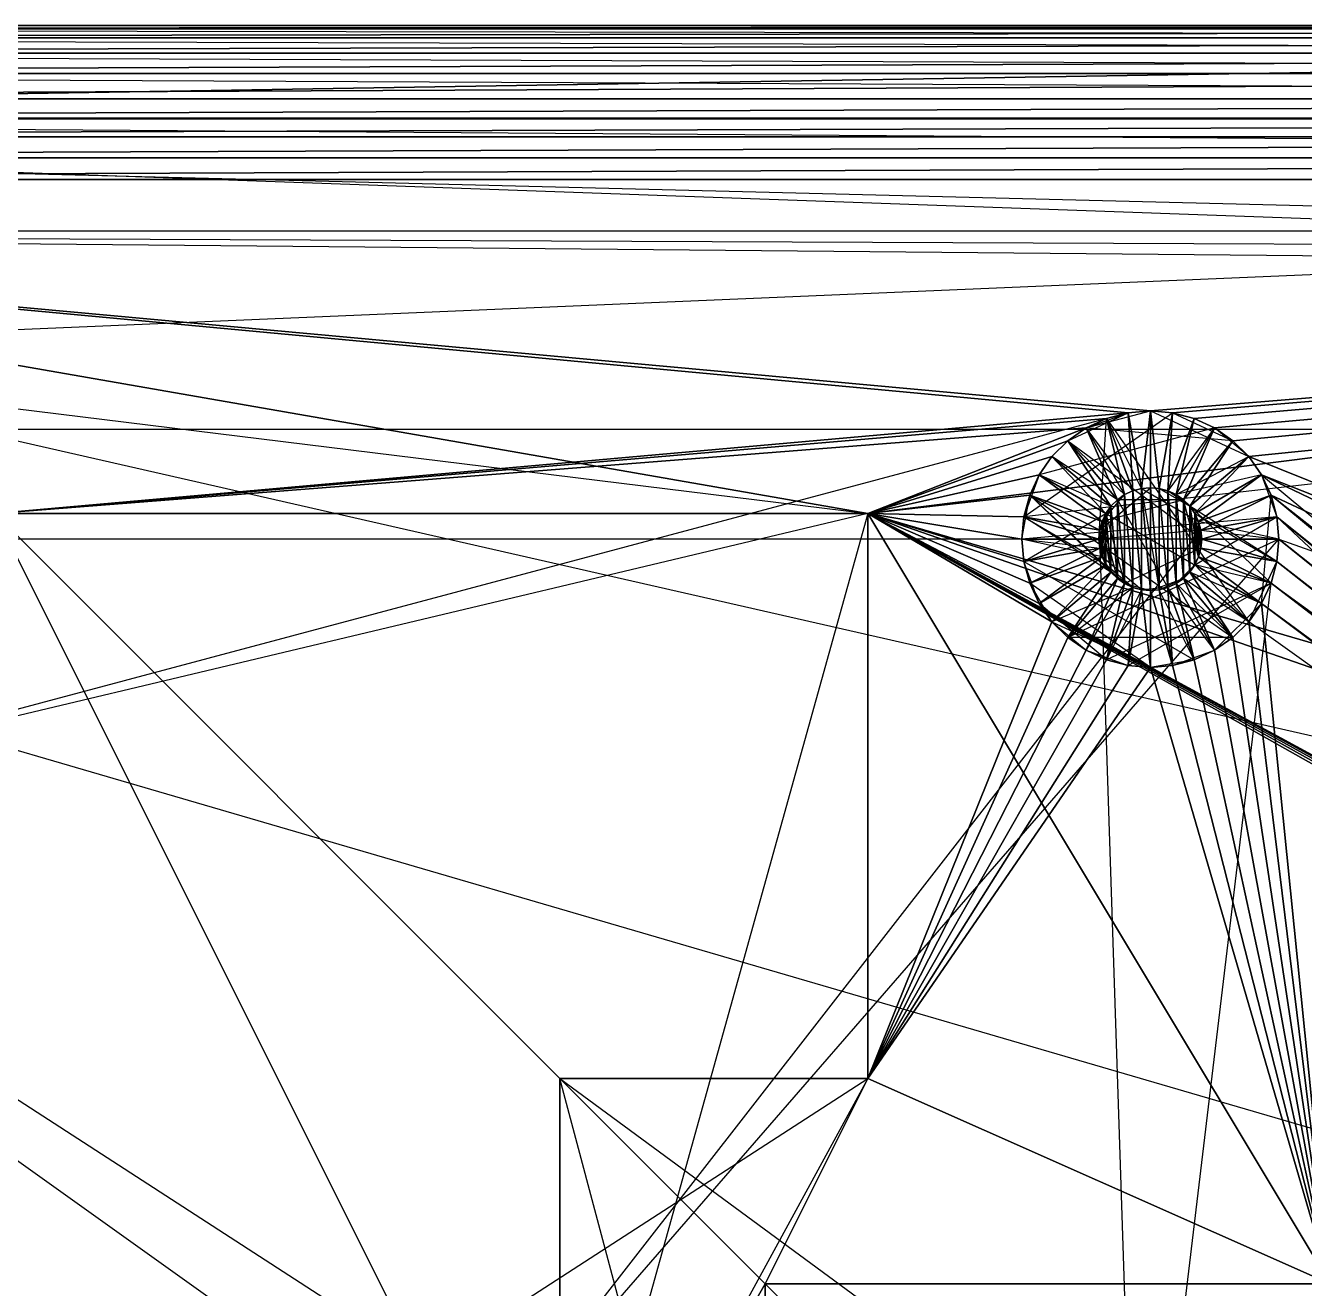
# Model space of a CAD drawing. Extents: x -139 to 143, y -92 to 96.
# Drawn here: x -56.2 to 2.4, y 37.8 to 95.6 of the extents above; entities that cross this region are included whole.
import ezdxf

# ---------------------------------------------------------------- set-up
doc = ezdxf.new("R2010")
doc.units = 0
doc.layers.get('0').update_dxf_attribs({"linetype": 'CONTINUOUS'})

msp = doc.modelspace()

# ---------------------------------------------------------------- linework, layer by layer
at = {"color": 7}
for points in [[(133.958, 95.572, -0.822), (-129.233, 95.572, -0.822), (-124.985, 91.342, -0.822), (133.958, 95.572, -0.822), (-129.233, 95.572, -0.822), (-124.985, 91.342, -0.822), (-129.233, 95.572, -0.822), (-125.885, 91.972, -0.822), (-124.985, 91.342, -0.822), (-125.885, 91.972, -0.822), (-129.233, 95.572, -0.822), (-126.943, 92.465, -0.822), (-125.885, 91.972, -0.822), (-126.943, 92.465, -0.822), (-129.233, 95.572, -0.822), (-128.07, 92.768, -0.822), (-126.943, 92.465, -0.822), (-128.07, 92.768, -0.822), (-129.233, 95.572, -0.822), (-129.233, 92.869, -0.822), (-128.07, 92.768, -0.822), (143.358, -83.022, -0.587)], [(133.958, 95.572, 5.052), (-127.601, 95.429, 5.052), (-129.233, 95.572, 5.052), (133.958, 95.572, 5.052)], [(-129.233, -89.72, -0.822), (-129.233, 92.869, -0.587), (-129.233, 95.572, -0.822), (-129.233, 95.572, -0.587), (-129.233, 92.869, -0.587), (-129.233, 95.572, -0.822), (-129.233, 92.869, -0.587), (-129.233, 92.869, -0.822), (-129.233, 95.572, -0.822), (133.958, -92.422, -0.822)], [(133.958, 95.572, -0.587), (-129.233, 95.572, -0.822), (133.958, 95.572, -0.822)], [(133.958, 95.572, -0.587), (-129.233, 95.572, -0.587), (-129.233, 95.572, -0.822), (133.958, 95.572, -0.587)], [(133.958, 95.572, 5.052), (-129.233, 95.572, -0.587), (133.958, 95.572, -0.587)], [(133.958, 95.572, 5.052), (-129.233, 95.572, -0.587), (133.958, 95.572, 5.052), (-129.233, 95.572, 5.052), (-129.233, 95.572, -0.587), (-129.233, -92.422, -0.587), (133.958, -92.422, -0.822), (-129.233, -92.422, -0.822), (-129.233, -92.422, -0.587), (-129.233, -92.422, -0.587), (133.958, -92.422, -0.587)], [(130.743, 95.005, 5.052), (-127.601, 95.429, 5.052), (132.326, 95.429, 5.052), (-126.019, 95.005, 5.052), (-127.601, 95.429, 5.052), (132.326, 95.429, 5.052), (-127.601, 95.429, 5.052), (133.958, 95.572, 5.052)], [(129.258, 94.312, 5.052), (-126.019, 95.005, 5.052), (130.743, 95.005, 5.052), (-124.534, 94.312, 5.052), (-126.019, 95.005, 5.052), (130.743, 95.005, 5.052), (-126.019, 95.005, 5.052), (132.326, 95.429, 5.052)], [(133.958, 95.572, -0.822), (-124.985, 91.342, -0.822), (129.709, 91.342, -0.822)], [(127.916, 93.373, 5.052), (-124.534, 94.312, 5.052), (129.258, 94.312, 5.052), (-123.191, 93.373, 5.052), (-124.534, 94.312, 5.052), (129.258, 94.312, 5.052), (-124.534, 94.312, 5.052), (130.743, 95.005, 5.052)], [(126.757, 92.214, 5.052), (-123.191, 93.373, 5.052), (127.916, 93.373, 5.052), (-122.033, 92.214, 5.052), (-123.191, 93.373, 5.052), (127.916, 93.373, 5.052), (-123.191, 93.373, 5.052), (129.258, 94.312, 5.052)], [(126.147, 91.342, 5.052), (-121.422, 91.342, 5.052), (-122.033, 92.214, 5.052), (126.757, 92.214, 5.052), (-121.422, 91.342, 5.052), (-122.033, 92.214, 5.052), (126.757, 92.214, 5.052), (-122.033, 92.214, 5.052), (127.916, 93.373, 5.052)], [(132.326, -92.279, 5.052), (-127.601, -92.279, 5.052), (-126.019, -91.855, 5.052), (132.326, -92.279, 5.052), (-127.601, -92.279, 5.052), (133.958, -92.422, 5.052), (-129.233, -92.422, 5.052), (-127.601, -92.279, 5.052), (-121.422, 91.342, 5.052), (126.757, 92.214, 5.052)], [(126.147, 91.342, 5.287), (-121.422, 91.342, 5.052), (126.147, 91.342, 5.287), (-121.422, 91.342, 5.287), (-121.422, 91.342, 5.052), (-131.583, 79.906, -5.287), (-131.583, 77.107, -0.587), (-131.583, 79.906, -0.587), (-131.583, 79.906, -5.287), (-131.583, 77.107, -0.587), (-131.583, -73.958, -0.587), (-131.583, 77.107, -0.117), (-131.583, 77.107, -0.587), (-131.583, 79.906, -5.287), (-131.583, -73.958, -0.587), (-131.583, 77.107, -0.587), (-131.583, 79.906, -5.287), (-131.583, -76.757, -5.287)], [(129.653, 91.302, -5.287), (-124.929, 91.302, -5.287), (-124.103, 90.477, -5.287), (129.653, 91.302, -5.287), (-124.929, 91.302, -5.287), (129.709, 91.342, -5.287), (-124.985, 91.342, -5.287), (-124.929, 91.302, -5.287), (139.088, 81.867, -5.287)], [(129.709, 91.342, -0.822), (-124.985, 91.342, -5.287), (129.709, 91.342, -5.287)], [(129.709, 91.342, -0.822), (-124.985, 91.342, -5.287), (129.709, 91.342, -0.822), (-124.985, 91.342, -0.822), (-124.985, 91.342, -5.287), (126.147, 91.342, 5.287), (-121.422, 91.342, 5.052), (126.147, 91.342, 5.052)], [(129.709, 91.342, -5.287), (-124.929, 91.302, -5.287), (128.158, 89.521, -5.287), (-123.433, 89.521, -5.287), (-122.968, 88.522, -5.287), (128.158, 89.521, -5.287)], [(129.653, 91.302, -5.287), (-124.103, 90.477, -5.287), (-124.929, 91.302, -5.287), (129.653, 91.302, -5.287)], [(-122.536, 86.172, 5.287), (-17.612, 73.247, 5.287), (-121.422, 91.342, 5.287), (126.147, 91.342, 5.287), (-17.612, 73.247, 5.287), (-66.961, 61.498, 5.287)], [(69.399, 47.859, 5.287), (-121.422, 91.342, 5.287), (-17.612, 73.247, 5.287), (-57.561, 73.247, 5.287)], [(3.537, 37.999, 5.287), (-17.612, 73.247, 5.287), (-17.612, 73.247, 5.287), (3.537, 37.999, 5.287), (-17.612, 47.398, 5.287), (-17.612, 73.247, 5.287), (69.399, 47.859, 5.287), (-17.612, 73.247, 5.287), (126.147, 91.342, 5.287)], [(128.827, 90.477, -5.287), (-123.433, 89.521, -5.287), (-124.103, 90.477, -5.287), (128.827, 90.477, -5.287)], [(128.827, 90.477, -5.287), (-124.103, 90.477, -5.287), (-123.433, 89.521, -5.287), (128.827, 90.477, -5.287)], [(140.251, 83.881, -0.822), (-124.103, 90.477, -0.587)], [(133.958, -92.422, -0.587), (-134.403, -78.774, -0.822), (-134.403, 81.923, -5.287), (-134.403, 81.923, -0.822), (-134.403, -78.774, -0.822), (-134.403, 81.923, -5.287), (-134.403, -78.774, -0.822), (-134.403, -78.774, -5.287), (-134.403, 81.923, -5.287), (-134.403, -75.211, 5.287), (-134.403, 78.361, 5.052), (-134.403, 78.361, 5.287), (-134.403, -75.211, 5.287), (-134.403, 78.361, 5.052), (-134.403, -75.211, 5.287), (-134.403, -75.211, 5.052), (-134.403, 78.361, 5.052), (128.158, 89.521, -5.287), (-122.968, 88.522, -5.287), (127.692, 88.522, -5.287)], [(128.158, 89.521, -5.287), (-123.433, 89.521, -5.287), (128.158, 89.521, -5.287)], [(124.893, -85.372, -0.587), (-122.968, -85.372, -5.287), (127.692, -85.372, -5.287), (-120.169, -85.372, -0.587), (-122.968, -85.372, -5.287), (124.893, -85.372, -0.587), (-120.169, -85.372, -0.587), (-122.968, -85.372, -5.287), (-120.169, -85.372, -0.587), (-122.968, -85.372, -0.587), (-122.968, -85.372, -5.287), (-120.169, 88.522, -0.117), (124.893, 88.522, -0.587), (-120.169, 88.522, -0.587), (-120.169, 88.522, -0.117), (124.893, 88.522, -0.587), (-120.169, 88.522, -0.117), (124.893, 88.522, -0.117)], [(124.893, 88.522, -0.587), (-120.169, 88.522, -0.587), (-122.968, 88.522, -5.287), (-122.968, 88.522, -0.587), (-120.169, 88.522, -0.587), (-122.968, 88.522, -5.287), (-120.169, 88.522, -0.587), (127.692, 88.522, -5.287), (-122.968, 88.522, -5.287), (124.893, 88.522, -0.587)], [(-57.561, 73.247, -0.117), (-5.708, 77.858, -0.117), (-120.169, 88.522, -0.117)], [(-120.169, 88.522, -0.117), (-5.708, 77.858, -0.117), (-4.688, 77.947, -0.117), (-120.169, 88.522, -0.117)], [(-120.169, 88.522, -0.117), (-4.688, 77.947, -0.117), (124.893, 88.522, -0.117), (-120.169, 88.522, -0.117)], [(127.692, 88.522, -5.287), (-120.169, 88.522, -0.587), (124.893, 88.522, -0.587)], [(124.893, 88.522, -0.117), (-4.688, 77.947, -0.117), (-3.667, 77.858, -0.117), (124.893, 88.522, -0.117), (-10.473, 73.093, -0.117), (-17.612, 73.247, -0.117), (-10.562, 72.072, -0.117), (-10.473, 73.093, -0.117), (-10.208, 74.082, -0.117), (-17.612, 73.247, -0.117), (-10.473, 73.093, -0.117), (-10.208, 74.082, -0.117), (-9.775, 75.01, -0.117), (-17.612, 73.247, -0.117), (-10.208, 74.082, -0.117), (-9.775, 75.01, -0.117), (-9.188, 75.849, -0.117), (-17.612, 73.247, -0.117), (-9.775, 75.01, -0.117), (-9.188, 75.849, -0.117), (-8.464, 76.573, -0.117), (-17.612, 73.247, -0.117), (-9.188, 75.849, -0.117), (-8.464, 76.573, -0.117), (-7.625, 77.16, -0.117), (-17.612, 73.247, -0.117), (-8.464, 76.573, -0.117), (-7.625, 77.16, -0.117), (-57.561, 73.247, -0.117), (-7.625, 77.16, -0.117), (-6.697, 77.593, -0.117), (-57.561, 73.247, -0.117), (-7.625, 77.16, -0.117), (-57.561, 73.247, -0.117), (-17.612, 73.247, -0.117), (-7.625, 77.16, -0.117), (-5.708, 77.858, -0.117), (-57.561, 73.247, -0.117), (-6.697, 77.593, -0.117), (-5.708, 77.858, -0.117), (-66.961, 61.498, -0.117)], [(124.893, 88.522, -0.117), (-3.667, 77.858, -0.117), (-2.678, 77.593, -0.117), (124.893, 88.522, -0.117)], [(124.893, 88.522, -0.117), (-2.678, 77.593, -0.117), (-1.75, 77.16, -0.117), (124.893, 88.522, -0.117)], [(124.893, 88.522, -0.117), (-1.75, 77.16, -0.117), (-0.911, 76.573, -0.117), (124.893, 88.522, -0.117)], [(124.893, 88.522, -0.117), (-0.911, 76.573, -0.117), (-0.187, 75.849, -0.117), (124.893, 88.522, -0.117)], [(124.893, 88.522, -0.117), (-0.187, 75.849, -0.117), (69.399, 47.859, -0.117)], [(124.893, 88.522, -0.117), (-0.187, 75.849, -0.117), (0.4, 75.01, -0.117), (69.399, 47.859, -0.117), (-0.187, 75.849, -0.117), (0.4, 75.01, -0.117), (41.409, 40.936, -0.117)], [(-138.633, -83.022, 5.052), (-138.633, 86.172, -0.587), (-138.633, 86.172, 5.052), (-138.633, -83.022, 5.052), (-138.633, -83.022, -0.587), (-138.633, 86.172, -0.587), (-138.633, -83.022, 5.052), (-138.633, -83.022, -0.587), (-138.633, 86.172, -0.587), (-138.633, -83.022, -0.587), (-138.633, 86.172, -0.822), (-138.633, 86.172, -0.587), (-138.633, 86.172, -0.822), (-138.633, -83.022, -0.587), (-138.633, -83.022, -0.822), (-138.633, 86.172, -0.822), (140.553, 85.009, -0.822)], [(140.655, 86.172, -0.822), (-135.931, 86.172, -0.587), (-138.633, 86.172, -0.822), (-135.931, 86.172, -0.822), (-135.931, 86.172, -0.587), (-138.633, 86.172, -0.822), (-135.931, 86.172, -0.587), (-138.633, 86.172, -0.587), (-138.633, 86.172, -0.822), (-135.275, -75.822, 5.052), (-134.403, 78.361, 5.052), (-134.403, -75.211, 5.052)], [(127.664, 83.881, 5.287), (-119.834, 86.172, -0.587)], [(-135.527, -85.313, 5.287), (1.187, 72.072, -9.4), (1.098, 73.093, -0.117), (1.098, 73.093, -9.4), (1.187, 72.072, -9.4), (1.098, 73.093, -0.117), (1.187, 72.072, -9.4), (1.187, 72.072, -0.117), (1.098, 73.093, -0.117), (-10.562, 72.072, -0.117), (-10.473, 73.093, -9.4), (-10.473, 73.093, -0.117), (-10.562, 72.072, -0.117), (-10.473, 73.093, -9.4), (-10.562, 72.072, -0.117), (-10.562, 72.072, -9.4), (-10.473, 73.093, -9.4), (-3.667, 77.858, -0.117), (-4.688, 77.947, -9.4), (-3.667, 77.858, -9.4), (-3.667, 77.858, -0.117), (-4.688, 77.947, -9.4), (-3.667, 77.858, -0.117), (-4.688, 77.947, -0.117), (-4.688, 77.947, -9.4), (-0.187, 75.849, -9.4), (-0.911, 76.573, -0.117), (-0.911, 76.573, -9.4), (-0.187, 75.849, -9.4), (-0.911, 76.573, -0.117), (-0.187, 75.849, -9.4), (-0.187, 75.849, -0.117), (-0.911, 76.573, -0.117), (-7.625, 77.16, -0.117), (-8.464, 76.573, -9.4), (-7.625, 77.16, -9.4), (-7.625, 77.16, -0.117), (-8.464, 76.573, -9.4), (-7.625, 77.16, -0.117), (-8.464, 76.573, -0.117), (-8.464, 76.573, -9.4), (-5.708, 77.858, -0.117), (-6.697, 77.593, -9.4), (-5.708, 77.858, -9.4), (-5.708, 77.858, -0.117), (-6.697, 77.593, -9.4), (-5.708, 77.858, -0.117), (-6.697, 77.593, -0.117), (-6.697, 77.593, -9.4), (-0.187, 68.296, -9.4), (0.4, 69.135, -0.117), (0.4, 69.135, -9.4), (-0.187, 68.296, -9.4), (0.4, 69.135, -0.117), (-0.187, 68.296, -9.4), (-0.187, 68.296, -0.117), (0.4, 69.135, -0.117), (0.833, 74.082, -9.4), (0.4, 75.01, -0.117), (0.4, 75.01, -9.4), (0.833, 74.082, -9.4), (0.4, 75.01, -0.117), (0.833, 74.082, -9.4), (0.833, 74.082, -0.117), (0.4, 75.01, -0.117), (1.098, 73.093, -9.4), (0.833, 74.082, -0.117), (0.833, 74.082, -9.4), (1.098, 73.093, -9.4), (0.833, 74.082, -0.117), (1.098, 73.093, -9.4), (1.098, 73.093, -0.117), (0.833, 74.082, -0.117), (0.4, 75.01, -9.4), (-0.187, 75.849, -0.117), (-0.187, 75.849, -9.4), (0.4, 75.01, -9.4), (-0.187, 75.849, -0.117), (0.4, 75.01, -9.4), (0.4, 75.01, -0.117), (-0.187, 75.849, -0.117), (-1.75, 77.16, -0.117), (-2.678, 77.593, -9.4), (-1.75, 77.16, -9.4), (-1.75, 77.16, -0.117), (-2.678, 77.593, -9.4), (-1.75, 77.16, -0.117), (-2.678, 77.593, -0.117), (-2.678, 77.593, -9.4), (-2.678, 77.593, -0.117), (-3.667, 77.858, -9.4), (-2.678, 77.593, -9.4), (-2.678, 77.593, -0.117), (-3.667, 77.858, -9.4), (-2.678, 77.593, -0.117), (-3.667, 77.858, -0.117), (-3.667, 77.858, -9.4), (-0.911, 76.573, -0.117), (-1.75, 77.16, -9.4), (-0.911, 76.573, -9.4), (-0.911, 76.573, -0.117), (-1.75, 77.16, -9.4), (-0.911, 76.573, -0.117), (-1.75, 77.16, -0.117), (-1.75, 77.16, -9.4), (-9.775, 75.01, -0.117), (-9.188, 75.849, -9.4), (-9.188, 75.849, -0.117), (-9.775, 75.01, -0.117), (-9.188, 75.849, -9.4), (-9.775, 75.01, -0.117), (-9.775, 75.01, -9.4), (-9.188, 75.849, -9.4), (-9.188, 75.849, -0.117), (-8.464, 76.573, -9.4), (-8.464, 76.573, -0.117), (-9.188, 75.849, -0.117), (-8.464, 76.573, -9.4), (-9.188, 75.849, -0.117), (-9.188, 75.849, -9.4), (-8.464, 76.573, -9.4), (-2.338, 72.072, -9.4), (1.187, 72.072, -9.4), (1.098, 73.093, -9.4), (-2.338, 72.072, -9.4), (-2.373, 72.481, -9.4), (1.098, 73.093, -9.4), (0.833, 74.082, -9.4), (-2.373, 72.481, -9.4), (1.187, 72.072, -9.4), (-2.338, 72.072, -9.4), (1.098, 71.052, -9.4), (1.187, 72.072, -9.4), (-2.479, 72.876, -9.4), (0.833, 74.082, -9.4), (0.4, 75.01, -9.4), (-2.479, 72.876, -9.4), (-2.373, 71.664, -9.4), (1.098, 71.052, -9.4), (-2.338, 72.072, -9.4), (-2.373, 71.664, -9.4), (-2.652, 73.247, -9.4), (0.4, 75.01, -9.4), (-0.187, 75.849, -9.4), (-2.652, 73.247, -9.4), (1.098, 71.052, -9.4), (-2.373, 71.664, -9.4), (0.833, 70.063, -9.4), (1.098, 71.052, -9.4), (-2.887, 73.583, -9.4), (-0.187, 75.849, -9.4), (-0.911, 76.573, -9.4), (-2.887, 73.583, -9.4), (-2.479, 71.269, -9.4), (0.833, 70.063, -9.4), (-2.373, 71.664, -9.4), (-2.479, 71.269, -9.4), (-3.177, 73.873, -9.4), (-0.911, 76.573, -9.4), (-1.75, 77.16, -9.4), (-3.177, 73.873, -9.4), (0.833, 70.063, -9.4), (-2.479, 71.269, -9.4), (0.4, 69.135, -9.4), (0.833, 70.063, -9.4), (-2.652, 70.898, -9.4), (0.4, 69.135, -9.4), (-2.479, 71.269, -9.4), (-2.652, 70.898, -9.4), (1.098, 73.093, -9.4), (-2.373, 72.481, -9.4), (-2.338, 72.072, -9.4), (1.098, 73.093, -9.4), (0.833, 74.082, -9.4), (-2.479, 72.876, -9.4), (-2.373, 72.481, -9.4), (0.833, 74.082, -9.4), (0.4, 75.01, -9.4), (-2.652, 73.247, -9.4), (-2.479, 72.876, -9.4), (0.4, 75.01, -9.4), (-3.513, 74.108, -9.4), (-1.75, 77.16, -9.4), (-2.678, 77.593, -9.4), (-3.513, 74.108, -9.4), (-0.187, 75.849, -9.4), (-2.887, 73.583, -9.4), (-2.652, 73.247, -9.4), (-0.187, 75.849, -9.4), (-0.911, 76.573, -9.4), (-3.177, 73.873, -9.4), (-2.887, 73.583, -9.4), (-0.911, 76.573, -9.4), (-1.75, 77.16, -9.4), (-3.513, 74.108, -9.4), (-3.177, 73.873, -9.4), (-1.75, 77.16, -9.4), (-3.884, 74.281, -9.4), (-2.678, 77.593, -9.4), (-3.667, 77.858, -9.4), (-3.884, 74.281, -9.4), (-2.678, 77.593, -9.4), (-3.884, 74.281, -9.4), (-3.513, 74.108, -9.4), (-2.678, 77.593, -9.4), (-3.667, 77.858, -9.4), (-4.28, 74.387, -9.4), (-3.884, 74.281, -9.4), (-3.667, 77.858, -9.4), (-4.688, 77.947, -9.4), (-4.28, 74.387, -9.4), (-3.667, 77.858, -9.4), (-4.688, 77.947, -9.4), (-4.688, 77.947, -9.4), (-4.688, 74.422, -9.4), (-4.28, 74.387, -9.4), (-4.688, 77.947, -9.4), (-4.688, 77.947, -9.4), (-5.096, 74.387, -9.4), (-4.688, 74.422, -9.4), (-4.688, 77.947, -9.4), (-5.708, 77.858, -9.4), (-5.096, 74.387, -9.4), (-4.688, 77.947, -9.4), (-5.708, 77.858, -9.4), (-5.096, 74.387, -9.4), (-5.708, 77.858, -9.4), (-5.491, 74.281, -9.4), (-5.096, 74.387, -9.4), (-6.697, 77.593, -9.4), (-5.491, 74.281, -9.4), (-5.708, 77.858, -9.4), (-6.697, 77.593, -9.4), (-5.491, 74.281, -9.4), (-6.697, 77.593, -9.4), (-5.863, 74.108, -9.4), (-5.491, 74.281, -9.4), (-7.625, 77.16, -9.4), (-5.863, 74.108, -9.4), (-6.697, 77.593, -9.4), (-7.625, 77.16, -9.4), (-5.863, 74.108, -9.4), (-7.625, 77.16, -9.4), (-6.198, 73.873, -9.4), (-5.863, 74.108, -9.4), (-8.464, 76.573, -9.4), (-6.198, 73.873, -9.4), (-7.625, 77.16, -9.4), (-8.464, 76.573, -9.4), (-6.198, 73.873, -9.4), (-8.464, 76.573, -9.4), (-6.488, 73.583, -9.4), (-6.198, 73.873, -9.4), (-9.188, 75.849, -9.4), (-6.488, 73.583, -9.4), (-8.464, 76.573, -9.4), (-9.188, 75.849, -9.4), (-6.488, 73.583, -9.4), (-9.188, 75.849, -9.4), (-6.723, 73.247, -9.4), (-6.488, 73.583, -9.4), (-9.775, 75.01, -9.4), (-6.723, 73.247, -9.4), (-9.188, 75.849, -9.4), (-9.775, 75.01, -9.4), (0.4, 69.135, -9.4), (-2.652, 70.898, -9.4), (-0.187, 68.296, -9.4), (0.4, 69.135, -9.4), (-2.887, 70.562, -9.4), (-0.187, 68.296, -9.4), (-2.652, 70.898, -9.4), (-2.887, 70.562, -9.4), (-0.187, 68.296, -9.4), (-2.887, 70.562, -9.4), (-0.911, 67.572, -9.4), (-0.187, 68.296, -9.4), (-3.177, 70.272, -9.4), (-0.911, 67.572, -9.4), (-2.887, 70.562, -9.4), (-3.177, 70.272, -9.4), (-0.911, 67.572, -9.4), (-3.177, 70.272, -9.4), (-1.75, 66.985, -9.4), (-0.911, 67.572, -9.4), (-3.513, 70.037, -9.4), (-1.75, 66.985, -9.4), (-3.177, 70.272, -9.4), (-3.513, 70.037, -9.4), (-1.75, 66.985, -9.4), (-3.513, 70.037, -9.4), (-2.678, 66.552, -9.4), (-1.75, 66.985, -9.4), (-3.884, 69.864, -9.4), (-2.678, 66.552, -9.4), (-3.513, 70.037, -9.4), (-3.884, 69.864, -9.4), (-2.678, 66.552, -9.4), (-3.884, 69.864, -9.4), (-3.667, 66.287, -9.4), (-2.678, 66.552, -9.4), (-4.28, 69.758, -9.4), (-3.667, 66.287, -9.4), (-3.884, 69.864, -9.4), (-4.28, 69.758, -9.4), (-4.688, 69.723, -9.4), (-3.667, 66.287, -9.4), (-4.28, 69.758, -9.4), (-4.688, 69.723, -9.4), (-4.688, 69.723, -9.4), (-4.688, 66.198, -9.4), (-3.667, 66.287, -9.4), (-4.688, 69.723, -9.4), (-5.096, 69.758, -9.4), (-4.688, 66.198, -9.4), (-4.688, 69.723, -9.4), (-5.096, 69.758, -9.4), (-5.708, 66.287, -9.4), (-5.096, 69.758, -9.4), (-5.491, 69.864, -9.4), (-5.708, 66.287, -9.4), (-5.096, 69.758, -9.4), (-5.708, 66.287, -9.4), (-4.688, 66.198, -9.4), (-5.096, 69.758, -9.4), (-6.697, 66.552, -9.4), (-5.491, 69.864, -9.4), (-5.863, 70.037, -9.4), (-6.697, 66.552, -9.4), (-7.625, 66.985, -9.4), (-5.863, 70.037, -9.4), (-6.198, 70.272, -9.4), (-7.625, 66.985, -9.4), (-8.464, 67.572, -9.4), (-6.198, 70.272, -9.4), (-6.488, 70.562, -9.4), (-8.464, 67.572, -9.4), (-5.491, 69.864, -9.4), (-6.697, 66.552, -9.4), (-5.708, 66.287, -9.4), (-5.491, 69.864, -9.4), (-9.188, 68.296, -9.4), (-6.488, 70.562, -9.4), (-6.723, 70.898, -9.4), (-9.188, 68.296, -9.4), (-9.775, 69.135, -9.4), (-6.723, 70.898, -9.4), (-6.896, 71.269, -9.4), (-9.775, 69.135, -9.4), (-10.208, 70.063, -9.4), (-6.896, 71.269, -9.4), (-7.002, 71.664, -9.4), (-10.208, 70.063, -9.4), (-10.473, 71.052, -9.4), (-7.002, 71.664, -9.4), (-7.037, 72.072, -9.4), (-10.473, 71.052, -9.4), (-6.723, 73.247, -9.4), (-9.775, 75.01, -9.4), (-6.896, 72.876, -9.4), (-6.723, 73.247, -9.4), (-5.863, 70.037, -9.4), (-7.625, 66.985, -9.4), (-6.697, 66.552, -9.4), (-5.863, 70.037, -9.4), (-10.208, 74.082, -9.4), (-6.896, 72.876, -9.4), (-9.775, 75.01, -9.4), (-10.208, 74.082, -9.4), (-6.198, 70.272, -9.4), (-8.464, 67.572, -9.4), (-7.625, 66.985, -9.4), (-6.198, 70.272, -9.4), (-6.896, 72.876, -9.4), (-10.208, 74.082, -9.4), (-7.002, 72.481, -9.4), (-6.896, 72.876, -9.4), (-6.488, 70.562, -9.4), (-9.188, 68.296, -9.4), (-8.464, 67.572, -9.4), (-6.488, 70.562, -9.4), (-10.473, 73.093, -9.4), (-7.002, 72.481, -9.4), (-10.208, 74.082, -9.4), (-10.473, 73.093, -9.4), (-6.723, 70.898, -9.4), (-9.775, 69.135, -9.4), (-9.188, 68.296, -9.4), (-6.723, 70.898, -9.4), (-7.002, 72.481, -9.4), (-10.473, 73.093, -9.4), (-7.037, 72.072, -9.4), (-7.002, 72.481, -9.4), (-6.896, 71.269, -9.4), (-10.208, 70.063, -9.4), (-9.775, 69.135, -9.4), (-6.896, 71.269, -9.4), (-10.562, 72.072, -9.4), (-7.037, 72.072, -9.4), (-10.473, 73.093, -9.4), (-10.562, 72.072, -9.4), (-7.002, 71.664, -9.4), (-10.473, 71.052, -9.4), (-10.208, 70.063, -9.4), (-7.002, 71.664, -9.4), (-7.037, 72.072, -9.4), (-10.562, 72.072, -9.4), (-10.473, 71.052, -9.4), (-7.037, 72.072, -9.4), (-6.697, 77.593, -0.117), (-7.625, 77.16, -9.4), (-6.697, 77.593, -9.4), (-6.697, 77.593, -0.117), (-7.625, 77.16, -9.4), (-6.697, 77.593, -0.117), (-7.625, 77.16, -0.117), (-7.625, 77.16, -9.4), (-4.688, 77.947, -0.117), (-5.708, 77.858, -9.4), (-4.688, 77.947, -9.4), (-4.688, 77.947, -0.117), (-5.708, 77.858, -9.4), (-4.688, 77.947, -0.117), (-5.708, 77.858, -0.117), (-5.708, 77.858, -9.4), (-3.667, 66.287, -0.117), (-2.678, 66.552, -9.4), (-3.667, 66.287, -9.4), (-3.667, 66.287, -0.117), (-2.678, 66.552, -9.4), (-3.667, 66.287, -0.117), (-2.678, 66.552, -0.117), (-2.678, 66.552, -9.4), (-4.688, 66.198, -0.117), (-3.667, 66.287, -9.4), (-4.688, 66.198, -9.4), (-4.688, 66.198, -0.117), (-3.667, 66.287, -9.4), (-4.688, 66.198, -0.117), (-3.667, 66.287, -0.117), (-3.667, 66.287, -9.4), (-1.75, 66.985, -0.117), (-0.911, 67.572, -9.4), (-1.75, 66.985, -9.4), (-1.75, 66.985, -0.117), (-0.911, 67.572, -9.4), (-1.75, 66.985, -0.117), (-0.911, 67.572, -0.117), (-0.911, 67.572, -9.4), (-8.464, 67.572, -0.117), (-9.188, 68.296, -9.4), (-9.188, 68.296, -0.117), (-8.464, 67.572, -0.117), (-9.188, 68.296, -9.4), (-8.464, 67.572, -0.117), (-8.464, 67.572, -9.4), (-9.188, 68.296, -9.4), (-7.625, 66.985, -0.117), (-6.697, 66.552, -9.4), (-7.625, 66.985, -9.4), (-7.625, 66.985, -0.117), (-6.697, 66.552, -9.4), (-7.625, 66.985, -0.117), (-6.697, 66.552, -0.117), (-6.697, 66.552, -9.4), (-9.775, 69.135, -0.117), (-10.208, 70.063, -9.4), (-10.208, 70.063, -0.117), (-9.775, 69.135, -0.117), (-10.208, 70.063, -9.4), (-9.775, 69.135, -0.117), (-9.775, 69.135, -9.4), (-10.208, 70.063, -9.4), (-9.188, 68.296, -0.117), (-9.775, 69.135, -9.4), (-9.775, 69.135, -0.117), (-9.188, 68.296, -0.117), (-9.775, 69.135, -9.4), (-9.188, 68.296, -0.117), (-9.188, 68.296, -9.4), (-9.775, 69.135, -9.4), (-10.473, 71.052, -0.117), (-10.562, 72.072, -9.4), (-10.562, 72.072, -0.117), (-10.473, 71.052, -0.117), (-10.562, 72.072, -9.4), (-10.473, 71.052, -0.117), (-10.473, 71.052, -9.4), (-10.562, 72.072, -9.4), (-10.208, 74.082, -0.117), (-9.775, 75.01, -9.4), (-9.775, 75.01, -0.117), (-10.208, 74.082, -0.117), (-9.775, 75.01, -9.4), (-10.208, 74.082, -0.117), (-10.208, 74.082, -9.4), (-9.775, 75.01, -9.4), (-10.473, 73.093, -0.117), (-10.208, 74.082, -9.4), (-10.208, 74.082, -0.117), (-10.473, 73.093, -0.117), (-10.208, 74.082, -9.4), (-10.473, 73.093, -0.117), (-10.473, 73.093, -9.4), (-10.208, 74.082, -9.4), (-0.911, 67.572, -9.4), (-0.187, 68.296, -0.117), (-0.187, 68.296, -9.4), (-0.911, 67.572, -9.4), (-0.187, 68.296, -0.117), (-0.911, 67.572, -9.4), (-0.911, 67.572, -0.117), (-0.187, 68.296, -0.117), (1.098, 71.052, -9.4), (1.187, 72.072, -0.117), (1.187, 72.072, -9.4), (1.098, 71.052, -9.4), (1.187, 72.072, -0.117), (1.098, 71.052, -9.4), (1.098, 71.052, -0.117), (1.187, 72.072, -0.117), (-8.464, 67.572, -0.117), (-7.625, 66.985, -9.4), (-8.464, 67.572, -9.4), (-8.464, 67.572, -0.117), (-7.625, 66.985, -9.4), (-8.464, 67.572, -0.117), (-7.625, 66.985, -0.117), (-7.625, 66.985, -9.4), (-5.708, 66.287, -0.117), (-4.688, 66.198, -9.4), (-5.708, 66.287, -9.4), (-5.708, 66.287, -0.117), (-4.688, 66.198, -9.4), (-5.708, 66.287, -0.117), (-4.688, 66.198, -0.117), (-4.688, 66.198, -9.4), (-10.208, 70.063, -0.117), (-10.473, 71.052, -9.4), (-10.473, 71.052, -0.117), (-10.208, 70.063, -0.117), (-10.473, 71.052, -9.4), (-10.208, 70.063, -0.117), (-10.208, 70.063, -9.4), (-10.473, 71.052, -9.4), (-2.678, 66.552, -0.117), (-1.75, 66.985, -9.4), (-2.678, 66.552, -9.4), (-2.678, 66.552, -0.117), (-1.75, 66.985, -9.4), (-2.678, 66.552, -0.117), (-1.75, 66.985, -0.117), (-1.75, 66.985, -9.4), (0.4, 69.135, -9.4), (0.833, 70.063, -0.117), (0.833, 70.063, -9.4), (0.4, 69.135, -9.4), (0.833, 70.063, -0.117), (0.4, 69.135, -9.4), (0.4, 69.135, -0.117), (0.833, 70.063, -0.117), (-6.697, 66.552, -0.117), (-5.708, 66.287, -9.4), (-6.697, 66.552, -9.4), (-6.697, 66.552, -0.117), (-5.708, 66.287, -9.4), (-6.697, 66.552, -0.117), (-5.708, 66.287, -0.117), (-5.708, 66.287, -9.4), (0.833, 70.063, -9.4), (1.098, 71.052, -0.117), (1.098, 71.052, -9.4), (0.833, 70.063, -9.4), (1.098, 71.052, -0.117), (0.833, 70.063, -9.4), (0.833, 70.063, -0.117), (1.098, 71.052, -0.117), (-2.338, 72.072, -0.117), (-2.373, 72.481, -9.4), (-2.373, 72.481, -0.117), (-2.338, 72.072, -0.117), (-2.373, 72.481, -9.4), (-2.338, 72.072, -0.117), (-2.338, 72.072, -9.4), (-2.373, 72.481, -9.4), (-7.037, 72.072, -9.4), (-7.002, 72.481, -0.117), (-7.002, 72.481, -9.4), (-7.037, 72.072, -9.4), (-7.002, 72.481, -0.117), (-7.037, 72.072, -9.4), (-7.037, 72.072, -0.117), (-7.002, 72.481, -0.117), (-4.688, 74.422, -0.117), (-4.28, 74.387, -9.4), (-4.688, 74.422, -9.4), (-4.688, 74.422, -0.117), (-4.28, 74.387, -9.4), (-4.688, 74.422, -0.117), (-4.28, 74.387, -0.117), (-4.28, 74.387, -9.4), (-2.887, 73.583, -0.117), (-3.177, 73.873, -9.4), (-3.177, 73.873, -0.117), (-2.887, 73.583, -0.117), (-3.177, 73.873, -9.4), (-2.887, 73.583, -0.117), (-2.887, 73.583, -9.4), (-3.177, 73.873, -9.4), (-6.198, 73.873, -0.117), (-5.863, 74.108, -9.4), (-6.198, 73.873, -9.4), (-6.198, 73.873, -0.117), (-5.863, 74.108, -9.4), (-6.198, 73.873, -0.117), (-5.863, 74.108, -0.117), (-5.863, 74.108, -9.4), (-5.491, 74.281, -0.117), (-5.096, 74.387, -9.4), (-5.491, 74.281, -9.4), (-5.491, 74.281, -0.117), (-5.096, 74.387, -9.4), (-5.491, 74.281, -0.117), (-5.096, 74.387, -0.117), (-5.096, 74.387, -9.4), (-2.479, 72.876, -0.117), (-2.652, 73.247, -9.4), (-2.652, 73.247, -0.117), (-2.479, 72.876, -0.117), (-2.652, 73.247, -9.4), (-2.479, 72.876, -0.117), (-2.479, 72.876, -9.4), (-2.652, 73.247, -9.4), (-2.373, 72.481, -0.117), (-2.479, 72.876, -9.4), (-2.479, 72.876, -0.117), (-2.373, 72.481, -0.117), (-2.479, 72.876, -9.4), (-2.373, 72.481, -0.117), (-2.373, 72.481, -9.4), (-2.479, 72.876, -9.4), (-2.652, 73.247, -0.117), (-2.887, 73.583, -9.4), (-2.887, 73.583, -0.117), (-2.652, 73.247, -0.117), (-2.887, 73.583, -9.4), (-2.652, 73.247, -0.117), (-2.652, 73.247, -9.4), (-2.887, 73.583, -9.4), (-3.884, 74.281, -0.117), (-3.513, 74.108, -9.4), (-3.884, 74.281, -9.4), (-3.884, 74.281, -0.117), (-3.513, 74.108, -9.4), (-3.884, 74.281, -0.117), (-3.513, 74.108, -0.117), (-3.513, 74.108, -9.4), (-4.28, 74.387, -0.117), (-3.884, 74.281, -9.4), (-4.28, 74.387, -9.4), (-4.28, 74.387, -0.117), (-3.884, 74.281, -9.4), (-4.28, 74.387, -0.117), (-3.884, 74.281, -0.117), (-3.884, 74.281, -9.4), (-3.513, 74.108, -0.117), (-3.177, 73.873, -9.4), (-3.513, 74.108, -9.4), (-3.513, 74.108, -0.117), (-3.177, 73.873, -9.4), (-3.513, 74.108, -0.117), (-3.177, 73.873, -0.117), (-3.177, 73.873, -9.4), (-6.896, 72.876, -9.4), (-6.723, 73.247, -0.117), (-6.723, 73.247, -9.4), (-6.896, 72.876, -9.4), (-6.723, 73.247, -0.117), (-6.896, 72.876, -9.4), (-6.896, 72.876, -0.117), (-6.723, 73.247, -0.117), (-6.723, 73.247, -9.4), (-6.488, 73.583, -0.117), (-6.488, 73.583, -9.4), (-6.723, 73.247, -9.4), (-6.488, 73.583, -0.117), (-6.723, 73.247, -9.4), (-6.723, 73.247, -0.117), (-6.488, 73.583, -0.117), (-7.002, 72.481, -9.4), (-6.896, 72.876, -0.117), (-6.896, 72.876, -9.4), (-7.002, 72.481, -9.4), (-6.896, 72.876, -0.117), (-7.002, 72.481, -9.4), (-7.002, 72.481, -0.117), (-6.896, 72.876, -0.117), (-5.863, 74.108, -0.117), (-5.491, 74.281, -9.4), (-5.863, 74.108, -9.4), (-5.863, 74.108, -0.117), (-5.491, 74.281, -9.4), (-5.863, 74.108, -0.117), (-5.491, 74.281, -0.117), (-5.491, 74.281, -9.4), (-5.096, 74.387, -0.117), (-4.688, 74.422, -9.4), (-5.096, 74.387, -9.4), (-5.096, 74.387, -0.117), (-4.688, 74.422, -9.4), (-5.096, 74.387, -0.117), (-4.688, 74.422, -0.117), (-4.688, 74.422, -9.4), (-4.28, 69.758, -0.117), (-4.688, 69.723, -9.4), (-4.28, 69.758, -9.4), (-4.28, 69.758, -0.117), (-4.688, 69.723, -9.4), (-4.28, 69.758, -0.117), (-4.688, 69.723, -0.117), (-4.688, 69.723, -9.4), (-3.177, 70.272, -0.117), (-2.887, 70.562, -9.4), (-2.887, 70.562, -0.117), (-3.177, 70.272, -0.117), (-2.887, 70.562, -9.4), (-3.177, 70.272, -0.117), (-3.177, 70.272, -9.4), (-2.887, 70.562, -9.4), (-3.513, 70.037, -0.117), (-3.884, 69.864, -9.4), (-3.513, 70.037, -9.4), (-3.513, 70.037, -0.117), (-3.884, 69.864, -9.4), (-3.513, 70.037, -0.117), (-3.884, 69.864, -0.117), (-3.884, 69.864, -9.4), (-5.096, 69.758, -0.117), (-5.491, 69.864, -9.4), (-5.096, 69.758, -9.4), (-5.096, 69.758, -0.117), (-5.491, 69.864, -9.4), (-5.096, 69.758, -0.117), (-5.491, 69.864, -0.117), (-5.491, 69.864, -9.4), (-6.723, 70.898, -9.4), (-6.896, 71.269, -0.117), (-6.896, 71.269, -9.4), (-6.723, 70.898, -9.4), (-6.896, 71.269, -0.117), (-6.723, 70.898, -9.4), (-6.723, 70.898, -0.117), (-6.896, 71.269, -0.117), (-6.488, 70.562, -9.4), (-6.723, 70.898, -0.117), (-6.723, 70.898, -9.4), (-6.488, 70.562, -9.4), (-6.723, 70.898, -0.117), (-6.488, 70.562, -9.4), (-6.488, 70.562, -0.117), (-6.723, 70.898, -0.117), (-7.002, 71.664, -9.4), (-7.037, 72.072, -0.117), (-7.037, 72.072, -9.4), (-7.002, 71.664, -9.4), (-7.037, 72.072, -0.117), (-7.002, 71.664, -9.4), (-7.002, 71.664, -0.117), (-7.037, 72.072, -0.117), (-6.488, 73.583, -9.4), (-6.198, 73.873, -0.117), (-6.198, 73.873, -9.4), (-6.488, 73.583, -9.4), (-6.198, 73.873, -0.117), (-6.488, 73.583, -9.4), (-6.488, 73.583, -0.117), (-6.198, 73.873, -0.117), (-3.884, 69.864, -0.117), (-4.28, 69.758, -9.4), (-3.884, 69.864, -9.4), (-3.884, 69.864, -0.117), (-4.28, 69.758, -9.4), (-3.884, 69.864, -0.117), (-4.28, 69.758, -0.117), (-4.28, 69.758, -9.4), (-3.177, 70.272, -0.117), (-3.513, 70.037, -9.4), (-3.177, 70.272, -9.4), (-3.177, 70.272, -0.117), (-3.513, 70.037, -9.4), (-3.177, 70.272, -0.117), (-3.513, 70.037, -0.117), (-3.513, 70.037, -9.4), (-2.652, 70.898, -0.117), (-2.479, 71.269, -9.4), (-2.479, 71.269, -0.117), (-2.652, 70.898, -0.117), (-2.479, 71.269, -9.4), (-2.652, 70.898, -0.117), (-2.652, 70.898, -9.4), (-2.479, 71.269, -9.4), (-2.887, 70.562, -0.117), (-2.652, 70.898, -9.4), (-2.652, 70.898, -0.117), (-2.887, 70.562, -0.117), (-2.652, 70.898, -9.4), (-2.887, 70.562, -0.117), (-2.887, 70.562, -9.4), (-2.652, 70.898, -9.4), (-2.479, 71.269, -0.117), (-2.373, 71.664, -9.4), (-2.373, 71.664, -0.117), (-2.479, 71.269, -0.117), (-2.373, 71.664, -9.4), (-2.479, 71.269, -0.117), (-2.479, 71.269, -9.4), (-2.373, 71.664, -9.4), (-5.863, 70.037, -0.117), (-6.198, 70.272, -9.4), (-5.863, 70.037, -9.4), (-5.863, 70.037, -0.117), (-6.198, 70.272, -9.4), (-5.863, 70.037, -0.117), (-6.198, 70.272, -0.117), (-6.198, 70.272, -9.4), (-6.198, 70.272, -9.4), (-6.488, 70.562, -0.117), (-6.488, 70.562, -9.4), (-6.198, 70.272, -9.4), (-6.488, 70.562, -0.117), (-6.198, 70.272, -9.4), (-6.198, 70.272, -0.117), (-6.488, 70.562, -0.117), (-5.491, 69.864, -0.117), (-5.863, 70.037, -9.4), (-5.491, 69.864, -9.4), (-5.491, 69.864, -0.117), (-5.863, 70.037, -9.4), (-5.491, 69.864, -0.117), (-5.863, 70.037, -0.117), (-5.863, 70.037, -9.4), (-4.688, 69.723, -0.117), (-5.096, 69.758, -9.4), (-4.688, 69.723, -9.4), (-4.688, 69.723, -0.117), (-5.096, 69.758, -9.4), (-4.688, 69.723, -0.117), (-5.096, 69.758, -0.117), (-5.096, 69.758, -9.4), (-6.896, 71.269, -9.4), (-7.002, 71.664, -0.117), (-7.002, 71.664, -9.4), (-6.896, 71.269, -9.4), (-7.002, 71.664, -0.117), (-6.896, 71.269, -9.4), (-6.896, 71.269, -0.117), (-7.002, 71.664, -0.117), (-2.373, 71.664, -0.117), (-2.338, 72.072, -9.4), (-2.338, 72.072, -0.117), (-2.373, 71.664, -0.117), (-2.338, 72.072, -9.4), (-2.373, 71.664, -0.117), (-2.373, 71.664, -9.4), (-2.338, 72.072, -9.4), (-104.559, 72.072, -9.4)], [(-109.414, 77.858, -0.117), (123.844, 9.736, -0.117)], [(-131.583, -73.958, -0.117), (-131.583, 77.107, -0.117), (136.308, 77.107, -0.117)], [(41.409, 40.936, -0.117), (0.833, 74.082, -0.117), (61.485, 45.739, -0.117), (0.4, 75.01, -0.117), (0.833, 74.082, -0.117), (47.35, 37.578, -0.117)], [(38.965, 42.075, -0.117), (1.187, 72.072, -0.117), (38.965, 42.075, -0.117), (1.098, 73.093, -0.117), (1.187, 72.072, -0.117), (69.399, 47.859, -0.117), (0.4, 75.01, -0.117), (61.485, 45.739, -0.117)], [(-112.748, -69.331, -0.117), (-2.373, 72.481, -0.117), (-2.373, 71.664, -0.117), (-2.338, 72.072, -0.117), (-2.373, 72.481, -0.117), (-2.479, 72.876, -0.117), (-2.373, 71.664, -0.117), (-2.373, 72.481, -0.117), (-2.479, 72.876, -0.117), (-2.479, 72.876, -0.117), (-2.479, 71.269, -0.117), (-2.373, 71.664, -0.117), (-2.479, 72.876, -0.117), (-2.652, 73.247, -0.117), (-2.479, 71.269, -0.117), (-2.479, 72.876, -0.117), (-2.652, 73.247, -0.117), (-2.652, 73.247, -0.117), (-2.652, 70.898, -0.117), (-2.479, 71.269, -0.117), (-2.652, 73.247, -0.117), (-2.887, 73.583, -0.117), (-2.652, 70.898, -0.117), (-2.652, 73.247, -0.117), (-2.887, 73.583, -0.117), (-2.887, 73.583, -0.117), (-2.887, 70.562, -0.117), (-2.652, 70.898, -0.117), (-2.887, 73.583, -0.117), (-3.177, 73.873, -0.117), (-2.887, 70.562, -0.117), (-2.887, 73.583, -0.117), (-3.177, 73.873, -0.117), (-3.177, 73.873, -0.117), (-3.177, 70.272, -0.117), (-2.887, 70.562, -0.117), (-3.177, 73.873, -0.117), (-3.513, 74.108, -0.117), (-3.177, 70.272, -0.117), (-3.177, 73.873, -0.117), (-3.513, 74.108, -0.117), (-3.513, 74.108, -0.117), (-3.513, 70.037, -0.117), (-3.177, 70.272, -0.117), (-3.513, 74.108, -0.117), (-3.884, 74.281, -0.117), (-3.513, 70.037, -0.117), (-3.513, 74.108, -0.117), (-3.884, 74.281, -0.117), (-3.884, 74.281, -0.117), (-3.884, 69.864, -0.117), (-3.513, 70.037, -0.117), (-3.884, 74.281, -0.117), (-4.28, 74.387, -0.117), (-3.884, 69.864, -0.117), (-3.884, 74.281, -0.117), (-4.28, 74.387, -0.117), (-4.28, 74.387, -0.117), (-4.28, 69.758, -0.117), (-3.884, 69.864, -0.117), (-4.28, 74.387, -0.117), (-4.688, 74.422, -0.117), (-4.28, 69.758, -0.117), (-4.28, 74.387, -0.117), (-4.688, 74.422, -0.117), (-4.688, 74.422, -0.117), (-4.688, 69.723, -0.117), (-4.28, 69.758, -0.117), (-4.688, 74.422, -0.117), (-5.096, 74.387, -0.117), (-4.688, 69.723, -0.117), (-4.688, 74.422, -0.117), (-5.096, 74.387, -0.117), (-5.096, 74.387, -0.117), (-5.096, 69.758, -0.117), (-4.688, 69.723, -0.117), (-5.096, 74.387, -0.117), (-5.491, 74.281, -0.117), (-5.096, 69.758, -0.117), (-5.096, 74.387, -0.117), (-5.491, 74.281, -0.117), (-5.491, 74.281, -0.117), (-5.491, 69.864, -0.117), (-5.096, 69.758, -0.117), (-5.491, 74.281, -0.117), (-5.863, 74.108, -0.117), (-5.491, 69.864, -0.117), (-5.491, 74.281, -0.117), (-5.863, 74.108, -0.117), (-5.863, 74.108, -0.117), (-5.863, 70.037, -0.117), (-5.491, 69.864, -0.117), (-5.863, 74.108, -0.117), (-6.198, 73.873, -0.117), (-5.863, 70.037, -0.117), (-5.863, 74.108, -0.117), (-6.198, 73.873, -0.117), (-6.198, 73.873, -0.117), (-6.198, 70.272, -0.117), (-5.863, 70.037, -0.117), (-6.198, 73.873, -0.117), (-6.488, 73.583, -0.117), (-6.198, 70.272, -0.117), (-6.198, 73.873, -0.117), (-6.488, 73.583, -0.117), (-6.488, 73.583, -0.117), (-6.488, 70.562, -0.117), (-6.198, 70.272, -0.117), (-6.488, 73.583, -0.117), (-6.723, 73.247, -0.117), (-6.488, 70.562, -0.117), (-6.488, 73.583, -0.117), (-6.723, 73.247, -0.117), (-6.723, 73.247, -0.117), (-6.723, 70.898, -0.117), (-6.488, 70.562, -0.117), (-6.723, 73.247, -0.117), (-6.896, 72.876, -0.117), (-6.723, 70.898, -0.117), (-6.723, 73.247, -0.117), (-6.896, 72.876, -0.117), (-6.896, 72.876, -0.117), (-6.896, 71.269, -0.117), (-6.723, 70.898, -0.117), (-6.896, 72.876, -0.117), (-7.002, 72.481, -0.117), (-6.896, 71.269, -0.117), (-6.896, 72.876, -0.117), (-7.002, 72.481, -0.117), (-7.002, 72.481, -0.117), (-7.002, 71.664, -0.117), (-6.896, 71.269, -0.117), (-7.002, 72.481, -0.117), (-7.002, 71.664, -0.117), (-7.002, 72.481, -0.117), (-7.037, 72.072, -0.117), (-7.002, 71.664, -0.117), (-2.373, -68.515, -0.117)], [(61.485, 45.739, -0.117), (0.833, 74.082, -0.117), (39.782, 42.075, -0.117)], [(39.782, 42.075, -0.117), (0.833, 74.082, -0.117), (39.373, 42.111, -0.117)], [(39.782, 42.075, -0.117), (1.098, 73.093, -0.117), (39.373, 42.111, -0.117), (0.833, 74.082, -0.117), (1.098, 73.093, -0.117), (37.059, 39.353, -0.117)], [(-57.561, 73.247, 5.287), (-31.712, 21.549, 5.287), (-31.712, 47.398, -0.117), (-31.712, 47.398, 5.287), (-31.712, 21.549, 5.287), (-31.712, 47.398, -0.117), (-31.712, 21.549, 5.287), (-31.712, 21.549, -0.117), (-31.712, 47.398, -0.117), (-31.712, 21.549, 5.287), (-57.561, 21.549, -0.117), (-31.712, 21.549, -0.117), (-31.712, 21.549, 5.287), (-57.561, 21.549, -0.117), (-31.712, 21.549, 5.287), (-57.561, 21.549, 5.287)], [(-57.561, 21.549, -0.117), (-17.612, 47.398, 5.287), (-17.612, 73.247, -0.117), (-17.612, 73.247, 5.287), (-17.612, 47.398, 5.287), (-17.612, 73.247, -0.117), (-17.612, 47.398, 5.287), (-17.612, 47.398, -0.117), (-17.612, 73.247, -0.117), (-17.612, 47.398, 5.287), (-31.712, 47.398, -0.117), (-17.612, 47.398, -0.117), (-17.612, 47.398, 5.287), (-31.712, 47.398, -0.117), (-17.612, 47.398, 5.287), (-31.712, 47.398, 5.287), (-31.712, 47.398, -0.117), (-57.561, 73.247, 5.287), (-17.612, 73.247, -0.117), (-57.561, 73.247, -0.117)], [(-57.561, 73.247, 5.287), (-17.612, 73.247, -0.117), (-57.561, 73.247, 5.287), (-17.612, 73.247, 5.287), (-17.612, 73.247, -0.117), (-57.561, -70.098, -0.117)], [(37.573, 41.272, -0.117), (-0.187, 68.296, -0.117), (3.537, 37.999, -0.117), (0.4, 69.135, -0.117), (-0.187, 68.296, -0.117), (-0.911, 67.572, -0.117), (3.537, 37.999, -0.117), (-0.187, 68.296, -0.117), (-0.911, 67.572, -0.117), (-1.75, 66.985, -0.117), (3.537, 37.999, -0.117), (-0.911, 67.572, -0.117), (-1.75, 66.985, -0.117), (-2.678, 66.552, -0.117), (3.537, 37.999, -0.117), (-1.75, 66.985, -0.117), (-2.678, 66.552, -0.117), (-3.667, 66.287, -0.117), (3.537, 37.999, -0.117), (-2.678, 66.552, -0.117), (-3.667, 66.287, -0.117), (-4.688, 66.198, -0.117), (3.537, 37.999, -0.117), (-3.667, 66.287, -0.117), (-4.688, 66.198, -0.117), (-17.612, 47.398, -0.117), (-4.688, 66.198, -0.117), (-5.708, 66.287, -0.117), (-17.612, 47.398, -0.117), (-17.612, 47.398, -0.117), (-5.708, 66.287, -0.117), (-6.697, 66.552, -0.117), (-17.612, 47.398, -0.117), (-17.612, 47.398, -0.117), (-6.697, 66.552, -0.117), (-7.625, 66.985, -0.117), (-17.612, 47.398, -0.117), (-17.612, 47.398, -0.117), (-7.625, 66.985, -0.117), (-8.464, 67.572, -0.117), (-17.612, 47.398, -0.117), (-17.612, 47.398, -0.117), (-8.464, 67.572, -0.117), (-9.188, 68.296, -0.117), (-17.612, 47.398, -0.117), (-17.612, 73.247, -0.117), (-9.188, 68.296, -0.117), (-9.775, 69.135, -0.117), (-17.612, 73.247, -0.117), (-17.612, 73.247, -0.117), (-9.775, 69.135, -0.117), (-10.208, 70.063, -0.117), (-17.612, 73.247, -0.117), (-17.612, 73.247, -0.117), (-10.473, 71.052, -0.117), (-10.562, 72.072, -0.117), (-17.612, 73.247, -0.117), (-17.612, 73.247, -0.117), (-10.208, 70.063, -0.117), (-10.473, 71.052, -0.117), (-17.612, 73.247, -0.117), (-9.188, 68.296, -0.117), (-17.612, 73.247, -0.117), (-17.612, 47.398, -0.117), (-9.188, 68.296, -0.117), (-4.688, 66.198, -0.117), (-17.612, 47.398, -0.117), (3.537, 37.999, -0.117), (-4.688, 66.198, -0.117), (-17.612, 47.398, -0.117), (-22.312, 37.999, -0.117), (3.537, 37.999, -0.117), (-17.612, 47.398, -0.117), (-31.712, 21.549, -0.117), (-22.312, 37.999, -0.117), (-31.712, 47.398, -0.117), (-31.712, 21.549, -0.117), (-22.312, 37.999, -0.117), (-31.712, 21.549, -0.117)], [(69.399, 47.859, 5.287), (-17.612, 73.247, 5.287), (69.399, 47.859, 5.287)], [(61.485, 45.739, 5.287), (-17.612, 73.247, 5.287), (39.782, 42.075, 5.287)], [(39.373, 42.111, 5.287), (-17.612, 73.247, 5.287), (61.485, 45.739, 5.287), (-17.612, 73.247, 5.287), (39.373, 42.111, 5.287)], [(38.965, 42.075, 5.287), (-17.612, 73.247, 5.287), (-17.612, 73.247, 5.287), (38.965, 42.075, 5.287)], [(38.57, 41.969, 5.287), (-17.612, 73.247, 5.287), (-17.612, 73.247, 5.287), (38.57, 41.969, 5.287)], [(38.199, 41.796, 5.287), (-17.612, 73.247, 5.287), (3.537, 37.999, 5.287)], [(3.537, 37.999, 5.287), (-17.612, 73.247, 5.287), (38.199, 41.796, 5.287)], [(38.199, 41.796, -0.117), (0.833, 70.063, -0.117), (39.373, 42.111, -0.117), (1.098, 73.093, -0.117), (38.965, 42.075, -0.117)], [(38.57, 41.969, -0.117), (1.098, 71.052, -0.117), (38.57, 41.969, -0.117), (1.187, 72.072, -0.117), (1.098, 71.052, -0.117), (38.965, 42.075, -0.117), (1.187, 72.072, -0.117), (38.57, 41.969, -0.117)], [(-6.697, 7.095, -0.117), (0.833, 70.063, -0.117), (38.199, 41.796, -0.117), (1.098, 71.052, -0.117), (0.833, 70.063, -0.117), (37.863, 41.561, -0.117), (0.833, 70.063, -0.117), (0.4, 69.135, -0.117), (37.863, 41.561, -0.117)], [(38.57, 41.969, -0.117), (1.098, 71.052, -0.117), (38.199, 41.796, -0.117)], [(37.863, 41.561, -0.117), (0.4, 69.135, -0.117), (0.833, 70.063, -0.117), (37.863, 41.561, -0.117)], [(37.573, 41.272, -0.117), (0.4, 69.135, -0.117), (37.573, 41.272, -0.117)], [(37.573, 41.272, -0.117), (0.4, 69.135, -0.117), (3.537, 37.999, -0.117)], [(-57.561, 21.549, 5.287), (-31.712, 21.549, 5.287), (-22.312, 37.999, 5.287), (-17.612, 47.398, 5.287), (3.537, 37.999, 5.287), (-22.312, 37.999, 5.287), (-31.712, 21.549, 5.287), (-22.312, 12.149, 5.287), (-31.712, -18.4, 5.287), (-31.712, 21.549, 5.287), (-22.312, 12.149, 5.287), (-31.712, 21.549, 5.287), (-22.312, 37.999, 5.287), (-22.312, 12.149, 5.287), (-31.712, 47.398, 5.287), (-22.312, 37.999, 5.287), (-31.712, 21.549, 5.287), (-31.712, 47.398, 5.287), (-22.312, 37.999, 5.287), (-31.712, 47.398, 5.287), (-17.612, 47.398, 5.287), (-22.312, 37.999, 5.287), (-22.312, -9, 5.287), (3.537, 12.149, 5.287)], [(-22.312, 12.149, -0.117), (-31.712, 47.398, -0.117), (-22.312, 37.999, -0.117), (-17.612, 47.398, -0.117), (-31.712, 47.398, -0.117), (30.561, 1.575, -0.117)], [(-22.312, 12.149, -0.117), (-22.312, 37.999, -0.117), (-22.312, 12.149, -0.117)], [(3.537, -34.849, 5.287), (-22.312, -34.849, -0.117), (3.537, -34.849, 5.287), (-22.312, -34.849, 5.287), (-22.312, -34.849, -0.117), (-22.312, 12.149, -0.117), (-22.312, 37.999, 5.287), (-22.312, 37.999, -0.117), (-22.312, 12.149, -0.117), (-22.312, 37.999, 5.287), (-22.312, 12.149, -0.117), (-22.312, 12.149, 5.287), (-22.312, 37.999, 5.287), (3.537, 12.149, 5.287)], [(3.537, 37.999, -0.117), (-22.312, 37.999, 5.287), (3.537, 37.999, -0.117), (-22.312, 37.999, -0.117), (-22.312, 37.999, 5.287), (3.537, 37.999, -0.117), (-22.312, 37.999, 5.287), (3.537, 37.999, 5.287)]]:
    msp.add_polyline3d(points, dxfattribs=at)

doc.saveas('drawing.dxf')
